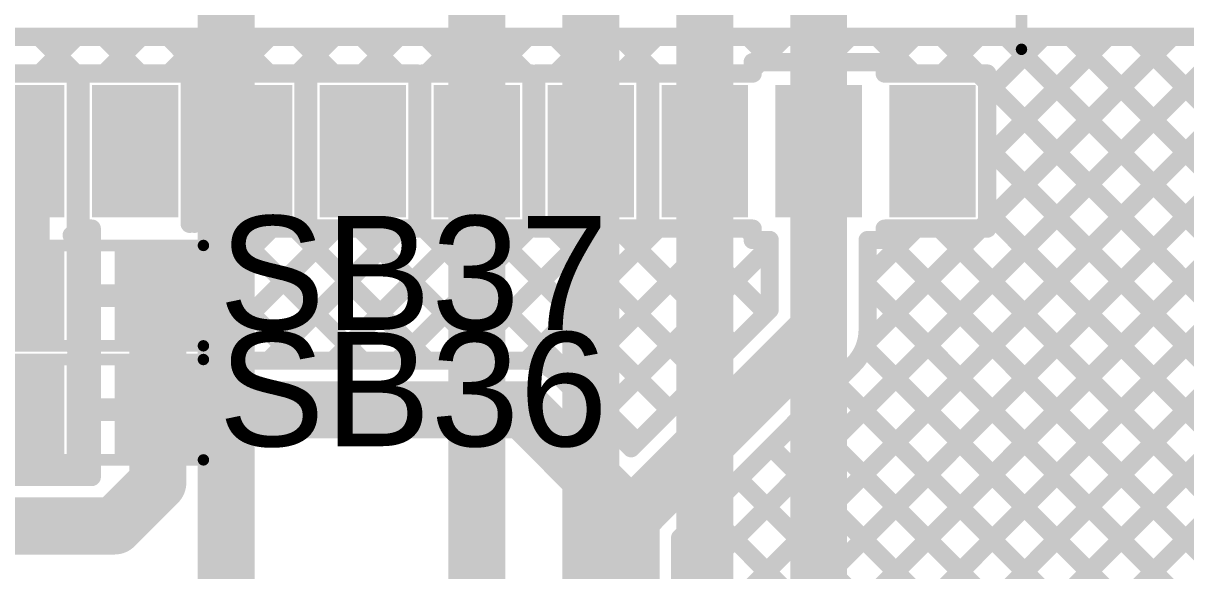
# Model space of a CAD drawing. Header units: millimetres. Extents: x -0.01 to 3.73, y -0.01 to 3.05.
# Drawn here: x 2.449 to 2.959, y 1.685 to 1.925 of the extents above; entities that cross this region are included whole.
import ezdxf

# ---------------------------------------------------------------- set-up
doc = ezdxf.new("R2010")
doc.units = ezdxf.units.MM
doc.header["$MEASUREMENT"] = 0
for name, color, linetype in [('BottomLayer', 5, 'Continuous'), ('TopLayer', 1, 'Continuous'), ('TopOverlay', 2, 'Continuous'), ('TopPaste', 8, 'Continuous'), ('TopSolder', 216, 'Continuous')]:
    doc.layers.add(name, color=color, linetype=linetype)
doc.styles.add('Arial', font='', dxfattribs={"height": 0.2})
doc.styles.get('Arial').set_extended_font_data('Arial')

# ---------------------------------------------------------------- blocks, each defined once
blk = doc.blocks.new('SOP_20__300_M____7')
at = {"layer": 'TopLayer'}
for points in [[(-0.17461, 0.18996), (-0.12461, 0.18996), (-0.12461, 0.16004), (-0.17461, 0.16004)], [(-0.17461, 0.13996), (-0.12461, 0.13996), (-0.12461, 0.11004), (-0.17461, 0.11004)], [(-0.17461, 0.08996), (-0.12461, 0.08996), (-0.12461, 0.06004), (-0.17461, 0.06004)], [(-0.17461, 0.03996), (-0.12461, 0.03996), (-0.12461, 0.01004), (-0.17461, 0.01004)], [(-0.17461, -0.01004), (-0.12461, -0.01004), (-0.12461, -0.03996), (-0.17461, -0.03996)], [(-0.17461, -0.06004), (-0.12461, -0.06004), (-0.12461, -0.08996), (-0.17461, -0.08996)], [(-0.17461, -0.11004), (-0.12461, -0.11004), (-0.12461, -0.13996), (-0.17461, -0.13996)], [(-0.17461, -0.16004), (-0.12461, -0.16004), (-0.12461, -0.18996), (-0.17461, -0.18996)], [(-0.17461, -0.21004), (-0.12461, -0.21004), (-0.12461, -0.23996), (-0.17461, -0.23996)]]:
    blk.add_hatch(color=1, dxfattribs=at).paths.add_polyline_path(points)
at = {"layer": 'TopPaste'}
for points in [[(-0.17461, 0.18996), (-0.12461, 0.18996), (-0.12461, 0.16004), (-0.17461, 0.16004)], [(-0.17461, 0.13996), (-0.12461, 0.13996), (-0.12461, 0.11004), (-0.17461, 0.11004)], [(-0.17461, 0.08996), (-0.12461, 0.08996), (-0.12461, 0.06004), (-0.17461, 0.06004)], [(-0.17461, 0.03996), (-0.12461, 0.03996), (-0.12461, 0.01004), (-0.17461, 0.01004)], [(-0.17461, -0.01004), (-0.12461, -0.01004), (-0.12461, -0.03996), (-0.17461, -0.03996)], [(-0.17461, -0.06004), (-0.12461, -0.06004), (-0.12461, -0.08996), (-0.17461, -0.08996)], [(-0.17461, -0.11004), (-0.12461, -0.11004), (-0.12461, -0.13996), (-0.17461, -0.13996)], [(-0.17461, -0.16004), (-0.12461, -0.16004), (-0.12461, -0.18996), (-0.17461, -0.18996)], [(-0.17461, -0.21004), (-0.12461, -0.21004), (-0.12461, -0.23996), (-0.17461, -0.23996)]]:
    blk.add_hatch(color=8, dxfattribs=at).paths.add_polyline_path(points)
at = {"layer": 'TopSolder'}
for points in [[(-0.17861, 0.19396), (-0.12061, 0.19396), (-0.12061, 0.15604), (-0.17861, 0.15604)], [(-0.17861, 0.14396), (-0.12061, 0.14396), (-0.12061, 0.10604), (-0.17861, 0.10604)], [(-0.17861, 0.09396), (-0.12061, 0.09396), (-0.12061, 0.05604), (-0.17861, 0.05604)], [(-0.17861, 0.04396), (-0.12061, 0.04396), (-0.12061, 0.00604), (-0.17861, 0.00604)], [(-0.17861, -0.00604), (-0.12061, -0.00604), (-0.12061, -0.04396), (-0.17861, -0.04396)], [(-0.17861, -0.05604), (-0.12061, -0.05604), (-0.12061, -0.09396), (-0.17861, -0.09396)], [(-0.17861, -0.10604), (-0.12061, -0.10604), (-0.12061, -0.14396), (-0.17861, -0.14396)], [(-0.17861, -0.15604), (-0.12061, -0.15604), (-0.12061, -0.19396), (-0.17861, -0.19396)], [(-0.17861, -0.20604), (-0.12061, -0.20604), (-0.12061, -0.24396), (-0.17861, -0.24396)]]:
    blk.add_hatch(color=216, dxfattribs=at).paths.add_polyline_path(points)
at = {"layer": 'TopOverlay', "const_width": 0.005}
blk.add_lwpolyline([(-0.105, -0.264), (0.105, -0.264)], dxfattribs=at)
at = {"layer": 'TopOverlay', "const_width": 0.0025}
blk.add_lwpolyline([(-0.10625, -0.264, 1), (-0.10375, -0.264, 1)], format="xyb", close=True, dxfattribs=at)
blk = doc.blocks.new('S______B______22')
at = {"layer": 'TopLayer'}
for points in [[(-0.045, -0.0175), (-0.045, 0.0175), (-0.015, 0.0175), (-0.015, -0.0175)], [(0.015, -0.0175), (0.015, 0.0175), (0.045, 0.0175), (0.045, -0.0175)]]:
    blk.add_hatch(color=1, dxfattribs=at).paths.add_polyline_path(points)
at = {"layer": 'TopPaste'}
for points in [[(-0.045, -0.0175), (-0.045, 0.0175), (-0.015, 0.0175), (-0.015, -0.0175)], [(0.015, -0.0175), (0.015, 0.0175), (0.045, 0.0175), (0.045, -0.0175)]]:
    blk.add_hatch(color=8, dxfattribs=at).paths.add_polyline_path(points)
at = {"layer": 'TopSolder'}
for points in [[(-0.049, -0.0215), (-0.049, 0.0215), (-0.011, 0.0215), (-0.011, -0.0215)], [(0.011, -0.0215), (0.011, 0.0215), (0.049, 0.0215), (0.049, -0.0215)]]:
    blk.add_hatch(color=216, dxfattribs=at).paths.add_polyline_path(points)
at = {"layer": 'TopOverlay', "const_width": 0.005}
for points in [[(0.05, 0.022), (-0.05, 0.022)], [(-0.05, 0.022), (-0.05, -0.022)], [(0.05, 0.022), (0.05, -0.022)], [(0.05, -0.022), (-0.05, -0.022)]]:
    blk.add_lwpolyline(points, dxfattribs=at)
at = {"layer": 'TopOverlay', "const_width": 0.0025}
for points in [[(-0.05125, 0.022, 1), (-0.04875, 0.022, 1)], [(-0.05125, 0.022, 1), (-0.04875, 0.022, 1)], [(0.04875, 0.022, 1), (0.05125, 0.022, 1)], [(0.04875, 0.022, 1), (0.05125, 0.022, 1)], [(-0.05125, -0.022, 1), (-0.04875, -0.022, 1)], [(-0.05125, -0.022, 1), (-0.04875, -0.022, 1)], [(0.04875, -0.022, 1), (0.05125, -0.022, 1)], [(0.04875, -0.022, 1), (0.05125, -0.022, 1)]]:
    blk.add_lwpolyline(points, format="xyb", close=True, dxfattribs=at)
blk = doc.blocks.new('S______B______23')
at = {"layer": 'TopLayer'}
for points in [[(-0.045, -0.0175), (-0.045, 0.0175), (-0.015, 0.0175), (-0.015, -0.0175)], [(0.015, -0.0175), (0.015, 0.0175), (0.045, 0.0175), (0.045, -0.0175)]]:
    blk.add_hatch(color=1, dxfattribs=at).paths.add_polyline_path(points)
at = {"layer": 'TopPaste'}
for points in [[(-0.045, -0.0175), (-0.045, 0.0175), (-0.015, 0.0175), (-0.015, -0.0175)], [(0.015, -0.0175), (0.015, 0.0175), (0.045, 0.0175), (0.045, -0.0175)]]:
    blk.add_hatch(color=8, dxfattribs=at).paths.add_polyline_path(points)
at = {"layer": 'TopSolder'}
for points in [[(-0.049, -0.0215), (-0.049, 0.0215), (-0.011, 0.0215), (-0.011, -0.0215)], [(0.011, -0.0215), (0.011, 0.0215), (0.049, 0.0215), (0.049, -0.0215)]]:
    blk.add_hatch(color=216, dxfattribs=at).paths.add_polyline_path(points)
at = {"layer": 'TopOverlay', "const_width": 0.005}
for points in [[(0.05, 0.022), (-0.05, 0.022)], [(-0.05, 0.022), (-0.05, -0.022)], [(0.05, 0.022), (0.05, -0.022)], [(0.05, -0.022), (-0.05, -0.022)]]:
    blk.add_lwpolyline(points, dxfattribs=at)
at = {"layer": 'TopOverlay', "const_width": 0.0025}
for points in [[(-0.05125, 0.022, 1), (-0.04875, 0.022, 1)], [(-0.05125, 0.022, 1), (-0.04875, 0.022, 1)], [(0.04875, 0.022, 1), (0.05125, 0.022, 1)], [(0.04875, 0.022, 1), (0.05125, 0.022, 1)], [(-0.05125, -0.022, 1), (-0.04875, -0.022, 1)], [(-0.05125, -0.022, 1), (-0.04875, -0.022, 1)], [(0.04875, -0.022, 1), (0.05125, -0.022, 1)], [(0.04875, -0.022, 1), (0.05125, -0.022, 1)]]:
    blk.add_lwpolyline(points, format="xyb", close=True, dxfattribs=at)

msp = doc.modelspace()

# ---------------------------------------------------------------- linework, layer by layer
at = {"layer": 'BottomLayer', "const_width": 0.025}
for points in [[(2.648, 1.621), (2.648, 2.083)], [(2.698, 1.605), (2.698, 2.083)], [(2.748, 1.578), (2.748, 2.083)], [(2.798, 1.557), (2.798, 2.083)], [(2.538, 1.65), (2.538, 1.993)]]:
    msp.add_lwpolyline(points, dxfattribs=at)
at = {"layer": 'TopLayer'}
for points, const_width in [([(2.18712, 1.9195), (3.548, 1.9195)], 0.008), ([(2.45589, 1.9195), (2.47404, 1.90135)], 0.008), ([(2.45623, 1.90339), (2.47233, 1.9195)], 0.008), ([(2.48418, 1.9195), (2.50028, 1.90339)], 0.008), ([(2.48451, 1.90339), (2.50062, 1.9195)], 0.008), ([(2.51246, 1.9195), (2.52857, 1.90339)], 0.008), ([(2.5128, 1.90339), (2.5289, 1.9195)], 0.008), ([(2.54075, 1.9195), (2.55685, 1.90339)], 0.008), ([(2.54108, 1.90339), (2.55719, 1.9195)], 0.008), ([(2.56903, 1.9195), (2.58514, 1.90339)], 0.008), ([(2.56936, 1.90339), (2.58547, 1.9195)], 0.008), ([(2.59731, 1.9195), (2.61342, 1.90339)], 0.008), ([(2.59765, 1.90339), (2.61375, 1.9195)], 0.008), ([(2.6256, 1.9195), (2.64171, 1.90339)], 0.008), ([(2.62593, 1.90339), (2.64204, 1.9195)], 0.008), ([(2.65388, 1.9195), (2.66999, 1.90339)], 0.008), ([(2.65422, 1.90339), (2.67032, 1.9195)], 0.008), ([(2.68217, 1.9195), (2.69827, 1.90339)], 0.008), ([(2.6825, 1.90339), (2.69861, 1.9195)], 0.008), ([(2.71045, 1.9195), (2.72656, 1.90339)], 0.008), ([(2.71079, 1.90339), (2.72689, 1.9195)], 0.008), ([(2.73874, 1.9195), (2.75484, 1.90339)], 0.008), ([(2.73907, 1.90339), (2.75518, 1.9195)], 0.008), ([(2.74012, 1.67817), (2.98145, 1.9195)], 0.008), ([(2.74191, 1.56682), (3.09459, 1.9195)], 0.008), ([(2.74191, 1.5951), (3.0663, 1.9195)], 0.008), ([(2.74191, 1.53853), (3.12287, 1.9195)], 0.008), ([(2.74191, 1.62339), (3.03802, 1.9195)], 0.008), ([(2.74191, 1.65167), (3.00973, 1.9195)], 0.008), ([(2.74191, 1.48196), (3.17944, 1.9195)], 0.008), ([(2.74191, 1.51025), (3.15116, 1.9195)], 0.008), ([(2.76702, 1.9195), (2.77813, 1.90839)], 0.008), ([(2.77235, 1.90839), (2.78346, 1.9195)], 0.008), ([(2.7953, 1.9195), (2.80641, 1.90839)], 0.008), ([(2.80064, 1.90839), (2.81174, 1.9195)], 0.008), ([(2.82359, 1.9195), (2.8397, 1.90339)], 0.008), ([(2.82696, 1.90643), (2.84003, 1.9195)], 0.008), ([(2.85187, 1.9195), (2.86798, 1.90339)], 0.008), ([(2.85221, 1.90339), (2.86831, 1.9195)], 0.008), ([(2.87196, 1.83829), (2.95317, 1.9195)], 0.008), ([(2.87196, 1.86658), (2.92488, 1.9195)], 0.008), ([(2.87196, 1.89486), (2.8966, 1.9195)], 0.008), ([(2.88016, 1.9195), (3.32216, 1.4775)], 0.008), ([(2.90844, 1.9195), (3.35044, 1.4775)], 0.008), ([(2.93673, 1.9195), (3.37873, 1.4775)], 0.008), ([(2.76904, 1.90839), (2.82696, 1.90839)], 0.008), ([(2.76904, 1.90508), (2.77235, 1.90839)], 0.008), ([(2.76904, 1.90339), (2.76904, 1.90839)], 0.008), ([(2.798, 1.86939), (2.798, 1.90439)], 0.01), ([(2.82696, 1.90339), (2.82696, 1.90839)], 0.008), ([(2.42404, 1.90339), (2.47196, 1.90339)], 0.008), ([(2.47196, 1.83539), (2.47196, 1.90339)], 0.008), ([(2.47404, 1.90339), (2.52196, 1.90339)], 0.008), ([(2.47404, 1.83539), (2.47404, 1.90339)], 0.008), ([(2.52196, 1.8375), (2.52196, 1.90339)], 0.008), ([(2.52404, 1.90339), (2.57196, 1.90339)], 0.008), ([(2.52404, 1.8375), (2.52404, 1.90339)], 0.008), ([(2.57196, 1.83539), (2.57196, 1.90339)], 0.008), ([(2.57404, 1.90339), (2.62196, 1.90339)], 0.008), ([(2.57404, 1.83539), (2.57404, 1.90339)], 0.008), ([(2.62196, 1.83539), (2.62196, 1.90339)], 0.008), ([(2.62404, 1.90339), (2.67196, 1.90339)], 0.008), ([(2.62404, 1.83539), (2.62404, 1.90339)], 0.008), ([(2.67196, 1.83539), (2.67196, 1.90339)], 0.008), ([(2.67404, 1.90339), (2.72196, 1.90339)], 0.008), ([(2.67404, 1.83539), (2.67404, 1.90339)], 0.008), ([(2.72196, 1.83539), (2.72196, 1.90339)], 0.008), ([(2.72404, 1.90339), (2.76904, 1.90339)], 0.008), ([(2.72404, 1.83539), (2.72404, 1.90339)], 0.008), ([(2.82696, 1.90339), (2.87196, 1.90339)], 0.008), ([(2.86798, 1.90339), (2.87196, 1.89941)], 0.008), ([(2.87196, 1.83539), (2.87196, 1.90339)], 0.008), ([(2.87196, 1.89941), (3.29814, 1.47323)], 0.008), ([(2.448, 1.806), (2.448, 1.86939)], 0.025), ([(2.798, 1.791), (2.798, 1.86939)], 0.025), ([(2.87196, 1.87113), (3.28384, 1.45925)], 0.008), ([(2.87196, 1.84284), (3.27002, 1.44479)], 0.008), ([(2.86906, 1.83539), (2.87196, 1.83829)], 0.008), ([(2.47019, 1.8325), (2.47404, 1.83635)], 0.008), ([(2.47404, 1.83539), (2.479, 1.83539)], 0.008), ([(2.479, 1.7875), (2.479, 1.83539)], 0.008), ([(2.537, 1.81446), (2.55793, 1.83539)], 0.008), ([(2.537, 1.83539), (2.57196, 1.83539)], 0.008), ([(2.537, 1.78618), (2.58622, 1.83539)], 0.008), ([(2.537, 1.7875), (2.537, 1.83539)], 0.008), ([(2.54, 1.83539), (2.59789, 1.7775)], 0.008), ([(2.55661, 1.7775), (2.6145, 1.83539)], 0.008), ([(2.56828, 1.83539), (2.62618, 1.7775)], 0.008), ([(2.57404, 1.83539), (2.62196, 1.83539)], 0.008), ([(2.58489, 1.7775), (2.64279, 1.83539)], 0.008), ([(2.59657, 1.83539), (2.65446, 1.7775)], 0.008), ([(2.61318, 1.7775), (2.67107, 1.83539)], 0.008), ([(2.62404, 1.83539), (2.67196, 1.83539)], 0.008), ([(2.62485, 1.83539), (2.71842, 1.74183)], 0.008), ([(2.64146, 1.7775), (2.69935, 1.83539)], 0.008), ([(2.65314, 1.83539), (2.73256, 1.75597)], 0.008), ([(2.66971, 1.77746), (2.72764, 1.83539)], 0.008), ([(2.67404, 1.83539), (2.72196, 1.83539)], 0.008), ([(2.68142, 1.83539), (2.7467, 1.77011)], 0.008), ([(2.68767, 1.76714), (2.75592, 1.83539)], 0.008), ([(2.70971, 1.83539), (2.76085, 1.78425)], 0.008), ([(2.72404, 1.83539), (2.76904, 1.83539)], 0.008), ([(2.73799, 1.83539), (2.77499, 1.79839)], 0.008), ([(2.76627, 1.83539), (2.76904, 1.83263)], 0.008), ([(2.76904, 1.83039), (2.76904, 1.83539)], 0.008), ([(2.76904, 1.83263), (2.77127, 1.83039)], 0.008), ([(2.81864, 1.78497), (2.86906, 1.83539)], 0.008), ([(2.8195, 1.81412), (2.84078, 1.83539)], 0.008), ([(2.82696, 1.83539), (2.87196, 1.83539)], 0.008), ([(2.82696, 1.83039), (2.82696, 1.83539)], 0.008), ([(2.85113, 1.83539), (3.2665, 1.42002)], 0.008), ([(2.472, 1.7825), (2.472, 1.8325)], 0.008), ([(2.70181, 1.753), (2.7765, 1.82769)], 0.008), ([(2.76904, 1.83039), (2.7765, 1.83039)], 0.008), ([(2.77127, 1.83039), (2.7765, 1.82517)], 0.008), ([(2.7765, 1.79991), (2.7765, 1.83039)], 0.008), ([(2.8195, 1.791), (2.8195, 1.83039)], 0.008), ([(2.8195, 1.83039), (2.82696, 1.83039)], 0.008), ([(2.82696, 1.83128), (3.25573, 1.40251)], 0.008), ([(2.472, 1.81854), (2.479, 1.81154)], 0.008), ([(2.472, 1.80603), (2.479, 1.81303)], 0.008), ([(2.508, 1.756), (2.508, 1.806)], 0.025), ([(2.537, 1.81011), (2.56961, 1.7775)], 0.008), ([(2.8195, 1.81045), (3.24233, 1.38762)], 0.008), ([(2.483, 1.806), (2.508, 1.806)], 0.01), ([(2.508, 1.806), (2.533, 1.806)], 0.01), ([(2.7157, 1.7087), (2.798, 1.791)], 0.025), ([(2.7157, 1.73911), (2.7765, 1.79991)], 0.008), ([(2.472, 1.79026), (2.479, 1.78326)], 0.008), ([(2.479, 1.7745), (2.479, 1.7875)], 0.008), ([(2.479, 1.7745), (2.479, 1.7875)], 0.008), ([(2.537, 1.7775), (2.537, 1.7875)], 0.008), ([(2.537, 1.7775), (2.537, 1.7875)], 0.008), ([(2.472, 1.77775), (2.479, 1.78475)], 0.008), ([(2.537, 1.78182), (2.54132, 1.7775)], 0.008), ([(2.81815, 1.78351), (3.14909, 1.45258)], 0.008), ([(2.472, 1.7295), (2.472, 1.7795)], 0.008), ([(2.537, 1.7775), (2.6684, 1.7775)], 0.008), ([(2.479, 1.7265), (2.479, 1.7745)], 0.008), ([(2.7372, 1.6998), (2.8132, 1.7758)], 0.008), ([(2.6836, 1.7712), (2.7157, 1.73911)], 0.008), ([(2.80539, 1.76799), (3.11261, 1.46077)], 0.008), ([(2.472, 1.76197), (2.479, 1.75497)], 0.008), ([(2.508, 1.724), (2.508, 1.756)], 0.025), ([(2.508, 1.756), (2.6684, 1.756)], 0.025), ([(2.6684, 1.756), (2.7157, 1.7087)], 0.025), ([(2.415, 1.755), (2.447, 1.755)], 0.012), ([(2.472, 1.74946), (2.479, 1.75646)], 0.008), ([(2.483, 1.756), (2.508, 1.756)], 0.01), ([(2.79125, 1.75385), (3.09274, 1.45236)], 0.008), ([(2.77711, 1.7397), (3.07929, 1.43752)], 0.008), ([(2.472, 1.73369), (2.479, 1.72669)], 0.008), ([(2.489, 1.705), (2.508, 1.724)], 0.025), ([(2.43291, 1.7295), (2.472, 1.7295)], 0.008), ([(2.43591, 1.7265), (2.479, 1.7265)], 0.008), ([(2.4479, 1.7295), (2.4509, 1.7265)], 0.008), ([(2.44904, 1.7265), (2.45204, 1.7295)], 0.008), ([(2.76297, 1.72556), (3.07277, 1.41576)], 0.008), ([(2.7157, 1.65), (2.7157, 1.7087)], 0.025), ([(2.427, 1.705), (2.489, 1.705)], 0.025), ([(2.74883, 1.71142), (3.2665, 1.19375)], 0.008), ([(2.7372, 1.67817), (2.7372, 1.6998)], 0.008), ([(2.7372, 1.69476), (3.2665, 1.16546)], 0.008)]:
    msp.add_lwpolyline(points, dxfattribs=dict(at, const_width=const_width))
for points, const_width in [([(2.45389, 1.9195, 1), (2.45789, 1.9195, 1)], 0.004), ([(2.47033, 1.9195, 1), (2.47433, 1.9195, 1)], 0.004), ([(2.48218, 1.9195, 1), (2.48618, 1.9195, 1)], 0.004), ([(2.49862, 1.9195, 1), (2.50262, 1.9195, 1)], 0.004), ([(2.51046, 1.9195, 1), (2.51446, 1.9195, 1)], 0.004), ([(2.5269, 1.9195, 1), (2.5309, 1.9195, 1)], 0.004), ([(2.53875, 1.9195, 1), (2.54275, 1.9195, 1)], 0.004), ([(2.55519, 1.9195, 1), (2.55919, 1.9195, 1)], 0.004), ([(2.56703, 1.9195, 1), (2.57103, 1.9195, 1)], 0.004), ([(2.58347, 1.9195, 1), (2.58747, 1.9195, 1)], 0.004), ([(2.59531, 1.9195, 1), (2.59931, 1.9195, 1)], 0.004), ([(2.61175, 1.9195, 1), (2.61575, 1.9195, 1)], 0.004), ([(2.6236, 1.9195, 1), (2.6276, 1.9195, 1)], 0.004), ([(2.64004, 1.9195, 1), (2.64404, 1.9195, 1)], 0.004), ([(2.65188, 1.9195, 1), (2.65588, 1.9195, 1)], 0.004), ([(2.66832, 1.9195, 1), (2.67232, 1.9195, 1)], 0.004), ([(2.68017, 1.9195, 1), (2.68417, 1.9195, 1)], 0.004), ([(2.69661, 1.9195, 1), (2.70061, 1.9195, 1)], 0.004), ([(2.70845, 1.9195, 1), (2.71245, 1.9195, 1)], 0.004), ([(2.72489, 1.9195, 1), (2.72889, 1.9195, 1)], 0.004), ([(2.73674, 1.9195, 1), (2.74074, 1.9195, 1)], 0.004), ([(2.75318, 1.9195, 1), (2.75718, 1.9195, 1)], 0.004), ([(2.76502, 1.9195, 1), (2.76902, 1.9195, 1)], 0.004), ([(2.78146, 1.9195, 1), (2.78546, 1.9195, 1)], 0.004), ([(2.7933, 1.9195, 1), (2.7973, 1.9195, 1)], 0.004), ([(2.80974, 1.9195, 1), (2.81374, 1.9195, 1)], 0.004), ([(2.82159, 1.9195, 1), (2.82559, 1.9195, 1)], 0.004), ([(2.83803, 1.9195, 1), (2.84203, 1.9195, 1)], 0.004), ([(2.84987, 1.9195, 1), (2.85387, 1.9195, 1)], 0.004), ([(2.86631, 1.9195, 1), (2.87031, 1.9195, 1)], 0.004), ([(2.87816, 1.9195, 1), (2.88216, 1.9195, 1)], 0.004), ([(2.8946, 1.9195, 1), (2.8986, 1.9195, 1)], 0.004), ([(2.90644, 1.9195, 1), (2.91044, 1.9195, 1)], 0.004), ([(2.92288, 1.9195, 1), (2.92688, 1.9195, 1)], 0.004), ([(2.93473, 1.9195, 1), (2.93873, 1.9195, 1)], 0.004), ([(2.95117, 1.9195, 1), (2.95517, 1.9195, 1)], 0.004), ([(2.76704, 1.90839, 1), (2.77104, 1.90839, 1)], 0.004), ([(2.76704, 1.90839, 1), (2.77104, 1.90839, 1)], 0.004), ([(2.76704, 1.90508, 1), (2.77104, 1.90508, 1)], 0.004), ([(2.77035, 1.90839, 1), (2.77435, 1.90839, 1)], 0.004), ([(2.77035, 1.90839, 1), (2.77435, 1.90839, 1)], 0.004), ([(2.77613, 1.90839, 1), (2.78013, 1.90839, 1)], 0.004), ([(2.7955, 1.90439, 1), (2.8005, 1.90439, 1)], 0.005), ([(2.79864, 1.90839, 1), (2.80264, 1.90839, 1)], 0.004), ([(2.80441, 1.90839, 1), (2.80841, 1.90839, 1)], 0.004), ([(2.82496, 1.90839, 1), (2.82896, 1.90839, 1)], 0.004), ([(2.82496, 1.90839, 1), (2.82896, 1.90839, 1)], 0.004), ([(2.82496, 1.90643, 1), (2.82896, 1.90643, 1)], 0.004), ([(2.45423, 1.90339, 1), (2.45823, 1.90339, 1)], 0.004), ([(2.46996, 1.90339, 1), (2.47396, 1.90339, 1)], 0.004), ([(2.46996, 1.90339, 1), (2.47396, 1.90339, 1)], 0.004), ([(2.47204, 1.90339, 1), (2.47604, 1.90339, 1)], 0.004), ([(2.47204, 1.90339, 1), (2.47604, 1.90339, 1)], 0.004), ([(2.47204, 1.90135, 1), (2.47604, 1.90135, 1)], 0.004), ([(2.48251, 1.90339, 1), (2.48651, 1.90339, 1)], 0.004), ([(2.49828, 1.90339, 1), (2.50228, 1.90339, 1)], 0.004), ([(2.5108, 1.90339, 1), (2.5148, 1.90339, 1)], 0.004), ([(2.51996, 1.90339, 1), (2.52396, 1.90339, 1)], 0.004), ([(2.51996, 1.90339, 1), (2.52396, 1.90339, 1)], 0.004), ([(2.52204, 1.90339, 1), (2.52604, 1.90339, 1)], 0.004), ([(2.52204, 1.90339, 1), (2.52604, 1.90339, 1)], 0.004), ([(2.52657, 1.90339, 1), (2.53057, 1.90339, 1)], 0.004), ([(2.53908, 1.90339, 1), (2.54308, 1.90339, 1)], 0.004), ([(2.55485, 1.90339, 1), (2.55885, 1.90339, 1)], 0.004), ([(2.56736, 1.90339, 1), (2.57136, 1.90339, 1)], 0.004), ([(2.56996, 1.90339, 1), (2.57396, 1.90339, 1)], 0.004), ([(2.56996, 1.90339, 1), (2.57396, 1.90339, 1)], 0.004), ([(2.57204, 1.90339, 1), (2.57604, 1.90339, 1)], 0.004), ([(2.57204, 1.90339, 1), (2.57604, 1.90339, 1)], 0.004), ([(2.58314, 1.90339, 1), (2.58714, 1.90339, 1)], 0.004), ([(2.59565, 1.90339, 1), (2.59965, 1.90339, 1)], 0.004), ([(2.61142, 1.90339, 1), (2.61542, 1.90339, 1)], 0.004), ([(2.61996, 1.90339, 1), (2.62396, 1.90339, 1)], 0.004), ([(2.61996, 1.90339, 1), (2.62396, 1.90339, 1)], 0.004), ([(2.62204, 1.90339, 1), (2.62604, 1.90339, 1)], 0.004), ([(2.62204, 1.90339, 1), (2.62604, 1.90339, 1)], 0.004), ([(2.62393, 1.90339, 1), (2.62793, 1.90339, 1)], 0.004), ([(2.63971, 1.90339, 1), (2.64371, 1.90339, 1)], 0.004), ([(2.65222, 1.90339, 1), (2.65622, 1.90339, 1)], 0.004), ([(2.66799, 1.90339, 1), (2.67199, 1.90339, 1)], 0.004), ([(2.66996, 1.90339, 1), (2.67396, 1.90339, 1)], 0.004), ([(2.66996, 1.90339, 1), (2.67396, 1.90339, 1)], 0.004), ([(2.67204, 1.90339, 1), (2.67604, 1.90339, 1)], 0.004), ([(2.67204, 1.90339, 1), (2.67604, 1.90339, 1)], 0.004), ([(2.6805, 1.90339, 1), (2.6845, 1.90339, 1)], 0.004), ([(2.69627, 1.90339, 1), (2.70027, 1.90339, 1)], 0.004), ([(2.70879, 1.90339, 1), (2.71279, 1.90339, 1)], 0.004), ([(2.71996, 1.90339, 1), (2.72396, 1.90339, 1)], 0.004), ([(2.71996, 1.90339, 1), (2.72396, 1.90339, 1)], 0.004), ([(2.72204, 1.90339, 1), (2.72604, 1.90339, 1)], 0.004), ([(2.72204, 1.90339, 1), (2.72604, 1.90339, 1)], 0.004), ([(2.72456, 1.90339, 1), (2.72856, 1.90339, 1)], 0.004), ([(2.73707, 1.90339, 1), (2.74107, 1.90339, 1)], 0.004), ([(2.75284, 1.90339, 1), (2.75684, 1.90339, 1)], 0.004), ([(2.76704, 1.90339, 1), (2.77104, 1.90339, 1)], 0.004), ([(2.76704, 1.90339, 1), (2.77104, 1.90339, 1)], 0.004), ([(2.82496, 1.90339, 1), (2.82896, 1.90339, 1)], 0.004), ([(2.82496, 1.90339, 1), (2.82896, 1.90339, 1)], 0.004), ([(2.8377, 1.90339, 1), (2.8417, 1.90339, 1)], 0.004), ([(2.85021, 1.90339, 1), (2.85421, 1.90339, 1)], 0.004), ([(2.86598, 1.90339, 1), (2.86998, 1.90339, 1)], 0.004), ([(2.86598, 1.90339, 1), (2.86998, 1.90339, 1)], 0.004), ([(2.86996, 1.90339, 1), (2.87396, 1.90339, 1)], 0.004), ([(2.86996, 1.90339, 1), (2.87396, 1.90339, 1)], 0.004), ([(2.86996, 1.89941, 1), (2.87396, 1.89941, 1)], 0.004), ([(2.86996, 1.89941, 1), (2.87396, 1.89941, 1)], 0.004), ([(2.86996, 1.89486, 1), (2.87396, 1.89486, 1)], 0.004), ([(2.44175, 1.86939, 1), (2.45425, 1.86939, 1)], 0.0125), ([(2.79175, 1.86939, 1), (2.80425, 1.86939, 1)], 0.0125), ([(2.7955, 1.86939, 1), (2.8005, 1.86939, 1)], 0.005), ([(2.86996, 1.87113, 1), (2.87396, 1.87113, 1)], 0.004), ([(2.86996, 1.86658, 1), (2.87396, 1.86658, 1)], 0.004), ([(2.86996, 1.84284, 1), (2.87396, 1.84284, 1)], 0.004), ([(2.86996, 1.83829, 1), (2.87396, 1.83829, 1)], 0.004), ([(2.86996, 1.83829, 1), (2.87396, 1.83829, 1)], 0.004), ([(2.46996, 1.83539, 1), (2.47396, 1.83539, 1)], 0.004), ([(2.47204, 1.83635, 1), (2.47604, 1.83635, 1)], 0.004), ([(2.47204, 1.83539, 1), (2.47604, 1.83539, 1)], 0.004), ([(2.47204, 1.83539, 1), (2.47604, 1.83539, 1)], 0.004), ([(2.477, 1.83539, 1), (2.481, 1.83539, 1)], 0.004), ([(2.477, 1.83539, 1), (2.481, 1.83539, 1)], 0.004), ([(2.51996, 1.8375, 1), (2.52396, 1.8375, 1)], 0.004), ([(2.52204, 1.8375, 1), (2.52604, 1.8375, 1)], 0.004), ([(2.535, 1.83539, 1), (2.539, 1.83539, 1)], 0.004), ([(2.535, 1.83539, 1), (2.539, 1.83539, 1)], 0.004), ([(2.538, 1.83539, 1), (2.542, 1.83539, 1)], 0.004), ([(2.55593, 1.83539, 1), (2.55993, 1.83539, 1)], 0.004), ([(2.56628, 1.83539, 1), (2.57028, 1.83539, 1)], 0.004), ([(2.56996, 1.83539, 1), (2.57396, 1.83539, 1)], 0.004), ([(2.56996, 1.83539, 1), (2.57396, 1.83539, 1)], 0.004), ([(2.57204, 1.83539, 1), (2.57604, 1.83539, 1)], 0.004), ([(2.57204, 1.83539, 1), (2.57604, 1.83539, 1)], 0.004), ([(2.58422, 1.83539, 1), (2.58822, 1.83539, 1)], 0.004), ([(2.59457, 1.83539, 1), (2.59857, 1.83539, 1)], 0.004), ([(2.6125, 1.83539, 1), (2.6165, 1.83539, 1)], 0.004), ([(2.61996, 1.83539, 1), (2.62396, 1.83539, 1)], 0.004), ([(2.61996, 1.83539, 1), (2.62396, 1.83539, 1)], 0.004), ([(2.62204, 1.83539, 1), (2.62604, 1.83539, 1)], 0.004), ([(2.62204, 1.83539, 1), (2.62604, 1.83539, 1)], 0.004), ([(2.62285, 1.83539, 1), (2.62685, 1.83539, 1)], 0.004), ([(2.64079, 1.83539, 1), (2.64479, 1.83539, 1)], 0.004), ([(2.65114, 1.83539, 1), (2.65514, 1.83539, 1)], 0.004), ([(2.66907, 1.83539, 1), (2.67307, 1.83539, 1)], 0.004), ([(2.66996, 1.83539, 1), (2.67396, 1.83539, 1)], 0.004), ([(2.66996, 1.83539, 1), (2.67396, 1.83539, 1)], 0.004), ([(2.67204, 1.83539, 1), (2.67604, 1.83539, 1)], 0.004), ([(2.67204, 1.83539, 1), (2.67604, 1.83539, 1)], 0.004), ([(2.67942, 1.83539, 1), (2.68342, 1.83539, 1)], 0.004), ([(2.69735, 1.83539, 1), (2.70135, 1.83539, 1)], 0.004), ([(2.70771, 1.83539, 1), (2.71171, 1.83539, 1)], 0.004), ([(2.71996, 1.83539, 1), (2.72396, 1.83539, 1)], 0.004), ([(2.71996, 1.83539, 1), (2.72396, 1.83539, 1)], 0.004), ([(2.72204, 1.83539, 1), (2.72604, 1.83539, 1)], 0.004), ([(2.72204, 1.83539, 1), (2.72604, 1.83539, 1)], 0.004), ([(2.72564, 1.83539, 1), (2.72964, 1.83539, 1)], 0.004), ([(2.73599, 1.83539, 1), (2.73999, 1.83539, 1)], 0.004), ([(2.75392, 1.83539, 1), (2.75792, 1.83539, 1)], 0.004), ([(2.76427, 1.83539, 1), (2.76827, 1.83539, 1)], 0.004), ([(2.76704, 1.83539, 1), (2.77104, 1.83539, 1)], 0.004), ([(2.76704, 1.83539, 1), (2.77104, 1.83539, 1)], 0.004), ([(2.76704, 1.83263, 1), (2.77104, 1.83263, 1)], 0.004), ([(2.76704, 1.83263, 1), (2.77104, 1.83263, 1)], 0.004), ([(2.82496, 1.83539, 1), (2.82896, 1.83539, 1)], 0.004), ([(2.82496, 1.83539, 1), (2.82896, 1.83539, 1)], 0.004), ([(2.83878, 1.83539, 1), (2.84278, 1.83539, 1)], 0.004), ([(2.84913, 1.83539, 1), (2.85313, 1.83539, 1)], 0.004), ([(2.86706, 1.83539, 1), (2.87106, 1.83539, 1)], 0.004), ([(2.86706, 1.83539, 1), (2.87106, 1.83539, 1)], 0.004), ([(2.86996, 1.83539, 1), (2.87396, 1.83539, 1)], 0.004), ([(2.86996, 1.83539, 1), (2.87396, 1.83539, 1)], 0.004), ([(2.46819, 1.8325, 1), (2.47219, 1.8325, 1)], 0.004), ([(2.47, 1.8325, 1), (2.474, 1.8325, 1)], 0.004), ([(2.76704, 1.83039, 1), (2.77104, 1.83039, 1)], 0.004), ([(2.76704, 1.83039, 1), (2.77104, 1.83039, 1)], 0.004), ([(2.76927, 1.83039, 1), (2.77327, 1.83039, 1)], 0.004), ([(2.76927, 1.83039, 1), (2.77327, 1.83039, 1)], 0.004), ([(2.7745, 1.83039, 1), (2.7785, 1.83039, 1)], 0.004), ([(2.7745, 1.83039, 1), (2.7785, 1.83039, 1)], 0.004), ([(2.7745, 1.82769, 1), (2.7785, 1.82769, 1)], 0.004), ([(2.8175, 1.83039, 1), (2.8215, 1.83039, 1)], 0.004), ([(2.8175, 1.83039, 1), (2.8215, 1.83039, 1)], 0.004), ([(2.82496, 1.83128, 1), (2.82896, 1.83128, 1)], 0.004), ([(2.82496, 1.83039, 1), (2.82896, 1.83039, 1)], 0.004), ([(2.82496, 1.83039, 1), (2.82896, 1.83039, 1)], 0.004), ([(2.7745, 1.82517, 1), (2.7785, 1.82517, 1)], 0.004), ([(2.47, 1.81854, 1), (2.474, 1.81854, 1)], 0.004), ([(2.44175, 1.806, 1), (2.45425, 1.806, 1)], 0.0125), ([(2.477, 1.81303, 1), (2.481, 1.81303, 1)], 0.004), ([(2.50175, 1.806, 1), (2.51425, 1.806, 1)], 0.0125), ([(2.535, 1.81446, 1), (2.539, 1.81446, 1)], 0.004), ([(2.8175, 1.81412, 1), (2.8215, 1.81412, 1)], 0.004), ([(2.477, 1.81154, 1), (2.481, 1.81154, 1)], 0.004), ([(2.535, 1.81011, 1), (2.539, 1.81011, 1)], 0.004), ([(2.8175, 1.81045, 1), (2.8215, 1.81045, 1)], 0.004), ([(2.47, 1.80603, 1), (2.474, 1.80603, 1)], 0.004), ([(2.4805, 1.806, 1), (2.4855, 1.806, 1)], 0.005), ([(2.5055, 1.806, 1), (2.5105, 1.806, 1)], 0.005), ([(2.5055, 1.806, 1), (2.5105, 1.806, 1)], 0.005), ([(2.5305, 1.806, 1), (2.5355, 1.806, 1)], 0.005), ([(2.77299, 1.79839, 1), (2.77699, 1.79839, 1)], 0.004), ([(2.7745, 1.79991, 1), (2.7785, 1.79991, 1)], 0.004), ([(2.7745, 1.79991, 1), (2.7785, 1.79991, 1)], 0.004), ([(2.79175, 1.791, 1), (2.80425, 1.791, 1)], 0.0125), ([(2.79175, 1.791, 1), (2.80425, 1.791, 1)], 0.0125), ([(2.47, 1.79026, 1), (2.474, 1.79026, 1)], 0.004), ([(2.477, 1.7875, 1), (2.481, 1.7875, 1)], 0.004), ([(2.477, 1.7875, 1), (2.481, 1.7875, 1)], 0.004), ([(2.477, 1.7875, 1), (2.481, 1.7875, 1)], 0.004), ([(2.535, 1.7875, 1), (2.539, 1.7875, 1)], 0.004), ([(2.535, 1.7875, 1), (2.539, 1.7875, 1)], 0.004), ([(2.535, 1.7875, 1), (2.539, 1.7875, 1)], 0.004), ([(2.8175, 1.791, 1), (2.8215, 1.791, 1)], 0.004), ([(2.8175, 1.791, 1), (2.8215, 1.791, 1)], 0.004), ([(2.8175, 1.791, 1), (2.8215, 1.791, 1)], 0.004), ([(2.47, 1.7825, 1), (2.474, 1.7825, 1)], 0.004), ([(2.477, 1.78475, 1), (2.481, 1.78475, 1)], 0.004), ([(2.477, 1.78326, 1), (2.481, 1.78326, 1)], 0.004), ([(2.535, 1.78618, 1), (2.539, 1.78618, 1)], 0.004), ([(2.535, 1.78182, 1), (2.539, 1.78182, 1)], 0.004), ([(2.75885, 1.78425, 1), (2.76285, 1.78425, 1)], 0.004), ([(2.81615, 1.78351, 1), (2.82015, 1.78351, 1)], 0.004), ([(2.81664, 1.78497, 1), (2.82064, 1.78497, 1)], 0.004), ([(2.47, 1.7795, 1), (2.474, 1.7795, 1)], 0.004), ([(2.47, 1.77775, 1), (2.474, 1.77775, 1)], 0.004), ([(2.535, 1.7775, 1), (2.539, 1.7775, 1)], 0.004), ([(2.535, 1.7775, 1), (2.539, 1.7775, 1)], 0.004), ([(2.535, 1.7775, 1), (2.539, 1.7775, 1)], 0.004), ([(2.53932, 1.7775, 1), (2.54332, 1.7775, 1)], 0.004), ([(2.55461, 1.7775, 1), (2.55861, 1.7775, 1)], 0.004), ([(2.56761, 1.7775, 1), (2.57161, 1.7775, 1)], 0.004), ([(2.58289, 1.7775, 1), (2.58689, 1.7775, 1)], 0.004), ([(2.59589, 1.7775, 1), (2.59989, 1.7775, 1)], 0.004), ([(2.61118, 1.7775, 1), (2.61518, 1.7775, 1)], 0.004), ([(2.62418, 1.7775, 1), (2.62818, 1.7775, 1)], 0.004), ([(2.63946, 1.7775, 1), (2.64346, 1.7775, 1)], 0.004), ([(2.65246, 1.7775, 1), (2.65646, 1.7775, 1)], 0.004), ([(2.6664, 1.7775, 1), (2.6704, 1.7775, 1)], 0.004), ([(2.6664, 1.7775, 1), (2.6704, 1.7775, 1)], 0.004), ([(2.6664, 1.7775, 1), (2.6704, 1.7775, 1)], 0.004), ([(2.66771, 1.77746, 1), (2.67171, 1.77746, 1)], 0.004), ([(2.477, 1.7745, 1), (2.481, 1.7745, 1)], 0.004), ([(2.477, 1.7745, 1), (2.481, 1.7745, 1)], 0.004), ([(2.477, 1.7745, 1), (2.481, 1.7745, 1)], 0.004), ([(2.8112, 1.7758, 1), (2.8152, 1.7758, 1)], 0.004), ([(2.8112, 1.7758, 1), (2.8152, 1.7758, 1)], 0.004), ([(2.8112, 1.7758, 1), (2.8152, 1.7758, 1)], 0.004), ([(2.6816, 1.7712, 1), (2.6856, 1.7712, 1)], 0.004), ([(2.6816, 1.7712, 1), (2.6856, 1.7712, 1)], 0.004), ([(2.6816, 1.7712, 1), (2.6856, 1.7712, 1)], 0.004), ([(2.68567, 1.76714, 1), (2.68967, 1.76714, 1)], 0.004), ([(2.7447, 1.77011, 1), (2.7487, 1.77011, 1)], 0.004), ([(2.80339, 1.76799, 1), (2.80739, 1.76799, 1)], 0.004), ([(2.47, 1.76197, 1), (2.474, 1.76197, 1)], 0.004), ([(2.50175, 1.756, 1), (2.51425, 1.756, 1)], 0.0125), ([(2.50175, 1.756, 1), (2.51425, 1.756, 1)], 0.0125), ([(2.50175, 1.756, 1), (2.51425, 1.756, 1)], 0.0125), ([(2.66215, 1.756, 1), (2.67465, 1.756, 1)], 0.0125), ([(2.66215, 1.756, 1), (2.67465, 1.756, 1)], 0.0125), ([(2.444, 1.755, 1), (2.45, 1.755, 1)], 0.006), ([(2.477, 1.75646, 1), (2.481, 1.75646, 1)], 0.004), ([(2.4805, 1.756, 1), (2.4855, 1.756, 1)], 0.005), ([(2.5055, 1.756, 1), (2.5105, 1.756, 1)], 0.005), ([(2.477, 1.75497, 1), (2.481, 1.75497, 1)], 0.004), ([(2.69981, 1.753, 1), (2.70381, 1.753, 1)], 0.004), ([(2.73056, 1.75597, 1), (2.73456, 1.75597, 1)], 0.004), ([(2.78925, 1.75385, 1), (2.79325, 1.75385, 1)], 0.004), ([(2.47, 1.74946, 1), (2.474, 1.74946, 1)], 0.004), ([(2.71642, 1.74183, 1), (2.72042, 1.74183, 1)], 0.004), ([(2.7137, 1.73911, 1), (2.7177, 1.73911, 1)], 0.004), ([(2.7137, 1.73911, 1), (2.7177, 1.73911, 1)], 0.004), ([(2.77511, 1.7397, 1), (2.77911, 1.7397, 1)], 0.004), ([(2.47, 1.73369, 1), (2.474, 1.73369, 1)], 0.004), ([(2.50175, 1.724, 1), (2.51425, 1.724, 1)], 0.0125), ([(2.50175, 1.724, 1), (2.51425, 1.724, 1)], 0.0125), ([(2.4459, 1.7295, 1), (2.4499, 1.7295, 1)], 0.004), ([(2.44704, 1.7265, 1), (2.45104, 1.7265, 1)], 0.004), ([(2.4489, 1.7265, 1), (2.4529, 1.7265, 1)], 0.004), ([(2.45004, 1.7295, 1), (2.45404, 1.7295, 1)], 0.004), ([(2.47, 1.7295, 1), (2.474, 1.7295, 1)], 0.004), ([(2.47, 1.7295, 1), (2.474, 1.7295, 1)], 0.004), ([(2.477, 1.72669, 1), (2.481, 1.72669, 1)], 0.004), ([(2.477, 1.7265, 1), (2.481, 1.7265, 1)], 0.004), ([(2.477, 1.7265, 1), (2.481, 1.7265, 1)], 0.004), ([(2.76097, 1.72556, 1), (2.76497, 1.72556, 1)], 0.004), ([(2.70945, 1.7087, 1), (2.72195, 1.7087, 1)], 0.0125), ([(2.70945, 1.7087, 1), (2.72195, 1.7087, 1)], 0.0125), ([(2.70945, 1.7087, 1), (2.72195, 1.7087, 1)], 0.0125), ([(2.48275, 1.705, 1), (2.49525, 1.705, 1)], 0.0125), ([(2.48275, 1.705, 1), (2.49525, 1.705, 1)], 0.0125), ([(2.74683, 1.71142, 1), (2.75083, 1.71142, 1)], 0.004), ([(2.7352, 1.6998, 1), (2.7392, 1.6998, 1)], 0.004), ([(2.7352, 1.6998, 1), (2.7392, 1.6998, 1)], 0.004), ([(2.7352, 1.69476, 1), (2.7392, 1.69476, 1)], 0.004)]:
    msp.add_lwpolyline(points, format="xyb", close=True, dxfattribs=dict(at, const_width=const_width))
at = {"layer": 'TopLayer', "const_width": 0.008}
for points in [[(2.8195, 1.791, -0.198912), (2.8132, 1.7758)], [(2.8195, 1.791, -0.198912), (2.8132, 1.7758)], [(2.6684, 1.7775, -0.198912), (2.6836, 1.7712)], [(2.6684, 1.7775, -0.198912), (2.6836, 1.7712)]]:
    msp.add_lwpolyline(points, format="xyb", dxfattribs=at)

# ---------------------------------------------------------------- block references
for name, p, rotation in [('SOP_20__300_M____7', (2.623, 2.019), 90), ('S______B______22', (2.478, 1.806), 180), ('S______B______23', (2.478, 1.756), 180)]:
    msp.add_blockref(name, p, dxfattribs=dict(rotation=rotation))

# ---------------------------------------------------------------- texts
at = {"layer": 'TopOverlay', "style": 'Arial'}
for s, p in [('SB37', (2.53481, 1.79099)), ('SB36', (2.53461, 1.73999))]:
    msp.add_text(s, height=0.05, dxfattribs=at).set_placement(p)

doc.saveas('drawing.dxf')
